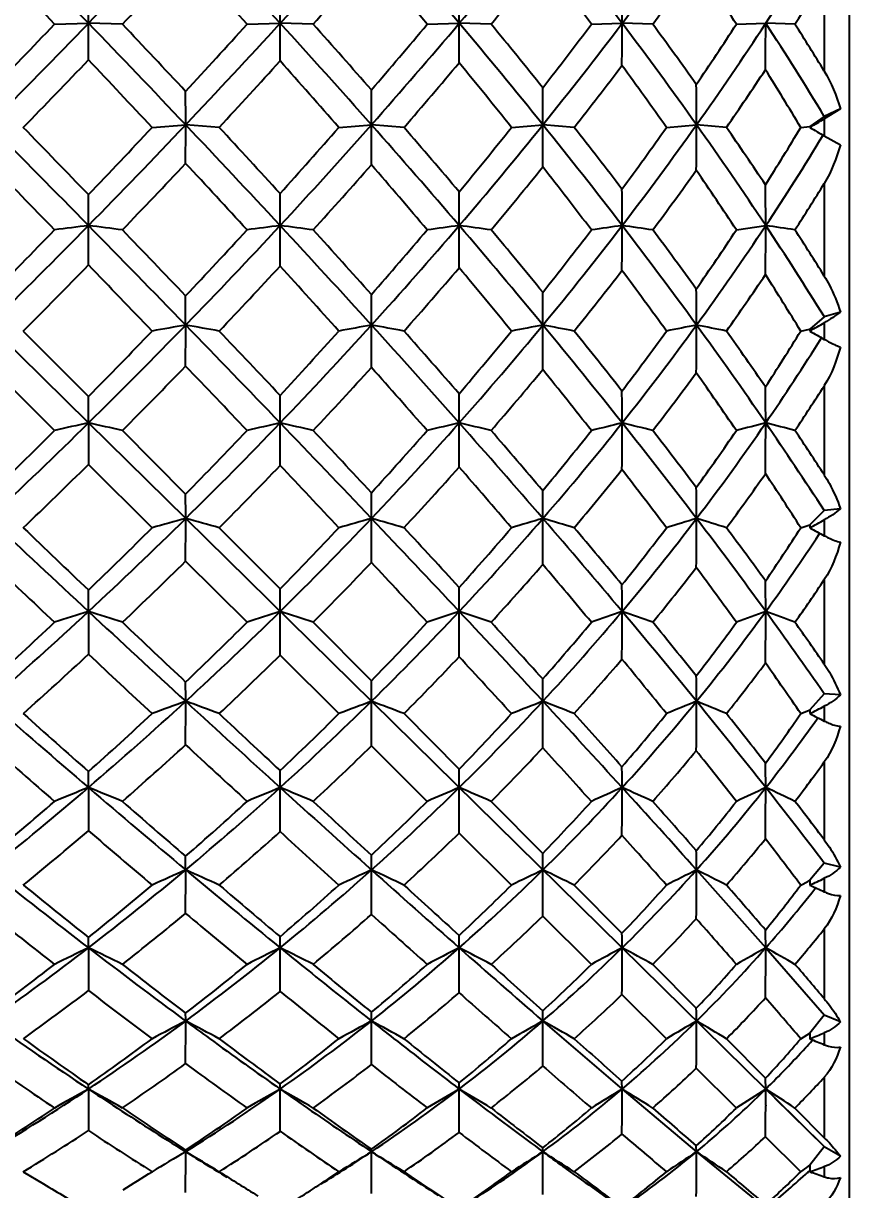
# Model space of a CAD drawing. Header units: millimetres. Extents: x 13495 to 14291, y -4366 to -3315.
# Drawn here: x 13906.016 to 13908.525, y -3998.911 to -3995.371 of the extents above; entities that cross this region are included whole.
import ezdxf

# ---------------------------------------------------------------- set-up
doc = ezdxf.new("R2010")
doc.units = ezdxf.units.MM
doc.header["$LTSCALE"] = 0.1
doc.layers.add('1', color=7, linetype='Continuous')
doc.layers.add('DIM', color=3, linetype='Continuous', lineweight=9)
doc.styles.get("Standard").update_dxf_attribs({"font": 'arial.ttf'})
doc.dimstyles.new('ISO-25', dxfattribs={"dimtxt": 4, "dimasz": 3.5, "dimexe": 0.5, "dimexo": 0.625, "dimtad": 1, "dimdec": 1, "dimlfac": 5, "dimdsep": 46, "dimtxsty": 'Standard', "dimcen": 2.5, "dimadec": 0, "dimazin": 0, "dimtfac": 1, "dimtdec": 1, "dimtmove": 0, "dimatfit": 3, "dimfxl": 1, "dimarcsym": 0})

# ---------------------------------------------------------------- blocks, each defined once
blk = doc.blocks.new('*D91')
at = {"layer": 'Defpoints', "color": 0, "transparency": 16777216}
for p in [(13901.6222, -3989.9741), (13901.6222, -4163.6001), (13943.4233, -4163.6001)]:
    blk.add_point(p, dxfattribs=at)
at = {"layer": 'DIM', "color": 0, "lineweight": -2, "transparency": 16777216}
for p, q in [((13902.2472, -3989.9741), (13943.9233, -3989.9741)), ((13943.4233, -3993.4741), (13943.4233, -4160.1001)), ((13902.2472, -4163.6001), (13943.9233, -4163.6001))]:
    blk.add_line(p, q, dxfattribs=at)
at = {"layer": 'DIM', "color": 0, "transparency": 16777216}
for points in [[(13942.8399, -3993.4741), (13944.0066, -3993.4741), (13943.4233, -3989.9741)], [(13942.8399, -4160.1001), (13944.0066, -4160.1001), (13943.4233, -4163.6001)]]:
    blk.add_solid(points, dxfattribs=at)
at = {"layer": 'DIM', "color": 0, "transparency": 16777216, "insert": (13939.6969, -4076.7871), "char_height": 4, "attachment_point": 5, "rotation": 90}
blk.add_mtext('{\\fGulim|b0|i0|c129|p50;선반까지 높이 1000 ~ 1050}', dxfattribs=at)

msp = doc.modelspace()

# ---------------------------------------------------------------- linework, layer by layer
at = {"layer": '1', "color": 7, "linetype": 'Continuous'}
for p, q in [((13908.523, -3990.7913), (13908.523, -3999.6413)), ((13904.273, -3994.6757), (13906.2134, -3996.5837)), ((13908.448, -3995.2304), (13908.448, -3995.5161)), ((13906.1103, -3995.3734), (13906.2134, -3995.3707)), ((13906.3165, -3995.3734), (13906.2134, -3995.3707)), ((13906.6949, -3995.3734), (13906.7955, -3995.3707)), ((13906.8959, -3995.3734), (13906.7955, -3995.3707)), ((13907.242, -3995.3734), (13907.3392, -3995.3707)), ((13907.4362, -3995.3734), (13907.3392, -3995.3707)), ((13907.7406, -3995.3734), (13907.834, -3995.3707)), ((13907.927, -3995.3734), (13907.834, -3995.3707)), ((13908.181, -3995.3734), (13908.2701, -3995.3707)), ((13908.3589, -3995.3734), (13908.2701, -3995.3707)), ((13908.448, -3995.6533), (13908.4043, -3995.6842)), ((13908.4969, -3995.6301), (13908.448, -3995.6533)), ((13908.4969, -3995.6301), (13908.448, -3995.6607)), ((13906.4066, -3995.6867), (13906.5086, -3995.6788)), ((13906.6104, -3995.6867), (13906.5086, -3995.6788)), ((13906.9739, -3995.6867), (13907.0729, -3995.6788)), ((13907.1716, -3995.6867), (13907.0729, -3995.6788)), ((13907.498, -3995.6867), (13907.5933, -3995.6788)), ((13907.6884, -3995.6867), (13907.5933, -3995.6788)), ((13907.9687, -3995.6867), (13908.0599, -3995.6788)), ((13908.1508, -3995.6867), (13908.0599, -3995.6788)), ((13908.3765, -3995.6867), (13908.4043, -3995.6842)), ((13908.448, -3995.6607), (13908.448, -3995.7126)), ((13908.448, -3995.7126), (13908.4969, -3995.7394)), ((13908.448, -3995.8566), (13908.448, -3996.1381)), ((13908.181, -3995.9977), (13908.2701, -3995.9847)), ((13908.4969, -3996.2472), (13908.448, -3996.2619)), ((13908.448, -3996.2619), (13908.4043, -3996.2991)), ((13908.448, -3996.2796), (13908.448, -3996.3302)), ((13906.0155, -3996.305), (13906.2133, -3996.5034)), ((13908.3765, -3996.3049), (13908.4029, -3996.2994)), ((13908.4029, -3996.2994), (13908.4043, -3996.2991)), ((13908.4043, -3996.2991), (13908.404, -3996.305)), ((13906.1103, -3996.6069), (13905.9114, -3996.4087)), ((13908.448, -3996.4702), (13908.448, -3996.7421)), ((13906.2134, -3996.5837), (13906.2133, -3996.7096)), ((13906.2134, -3996.5837), (13906.5086, -3996.8739)), ((13906.3165, -3996.6069), (13906.5084, -3996.7996)), ((13906.4066, -3996.902), (13906.2133, -3996.7096)), ((13908.448, -3996.8501), (13908.4043, -3996.893)), ((13908.4969, -3996.8442), (13908.448, -3996.8501)), ((13906.5086, -3996.8739), (13908.2701, -3998.606)), ((13908.4014, -3996.894), (13908.4043, -3996.893)), ((13908.4043, -3996.893), (13908.404, -3996.902)), ((13908.448, -3996.8778), (13908.448, -3996.9262)), ((13906.6104, -3996.902), (13906.7953, -3997.0879)), ((13908.3765, -3996.902), (13908.4014, -3996.894)), ((13908.4327, -3996.9211), (13908.4343, -3996.9187)), ((13906.6949, -3997.189), (13906.5084, -3997.0034)), ((13908.448, -3997.0595), (13908.448, -3997.3165)), ((13906.2134, -3997.1561), (13906.2133, -3997.2858)), ((13906.8959, -3997.189), (13907.0726, -3997.3667)), ((13906.9739, -3997.4663), (13906.7953, -3997.2888)), ((13908.448, -3997.4066), (13908.4043, -3997.4543)), ((13908.4969, -3997.4095), (13908.448, -3997.4066)), ((13908.3765, -3997.4663), (13908.3997, -3997.4563)), ((13908.3997, -3997.4563), (13908.4043, -3997.4543)), ((13908.4043, -3997.4543), (13908.404, -3997.4663)), ((13908.448, -3997.4437), (13908.448, -3997.4889)), ((13907.1716, -3997.4663), (13907.3389, -3997.6347)), ((13908.426, -3997.482), (13908.4283, -3997.4787)), ((13908.4261, -3997.4821), (13908.4284, -3997.4789)), ((13907.242, -3997.7327), (13907.0726, -3997.5644)), ((13908.448, -3997.6129), (13908.448, -3997.8499)), ((13906.2134, -3997.6907), (13906.2133, -3997.8218)), ((13907.4362, -3997.7327), (13907.593, -3997.8906)), ((13907.498, -3997.9868), (13907.3389, -3997.8289)), ((13908.0599, -3997.9406), (13908.2701, -3998.1772)), ((13908.448, -3997.9203), (13908.4043, -3997.972)), ((13908.4969, -3997.9321), (13908.448, -3997.9203)), ((13907.6884, -3997.9868), (13907.8335, -3998.1331)), ((13908.3765, -3997.9868), (13908.3979, -3997.9754)), ((13908.3979, -3997.9754), (13908.4043, -3997.972)), ((13908.4043, -3997.972), (13908.404, -3997.9868)), ((13908.448, -3997.9662), (13908.448, -3998.0073)), ((13908.4186, -3997.9982), (13908.4213, -3997.9948)), ((13908.4188, -3997.9985), (13908.4214, -3997.9951)), ((13907.7406, -3998.2274), (13907.593, -3998.081)), ((13908.448, -3998.1196), (13908.448, -3998.3321)), ((13906.2134, -3998.1772), (13906.2133, -3998.3071)), ((13908.2701, -3998.1772), (13908.4481, -3998.3815)), ((13907.927, -3998.2274), (13908.0593, -3998.3609)), ((13907.9687, -3998.4533), (13907.8335, -3998.3194)), ((13907.5933, -3998.3994), (13907.8339, -3998.606)), ((13908.448, -3998.3815), (13908.4043, -3998.4361)), ((13908.4969, -3998.4019), (13908.448, -3998.3815)), ((13908.3765, -3998.4533), (13908.3963, -3998.441)), ((13908.3963, -3998.441), (13908.4043, -3998.4361)), ((13908.4043, -3998.4361), (13908.404, -3998.4533)), ((13908.448, -3998.4352), (13908.448, -3998.4714)), ((13908.1508, -3998.4533), (13908.2692, -3998.5729)), ((13908.4105, -3998.4591), (13908.4125, -3998.4568)), ((13908.4106, -3998.4593), (13908.4127, -3998.4571)), ((13908.181, -3998.6635), (13908.0593, -3998.543)), ((13907.3392, -3998.606), (13907.3389, -3998.5871)), ((13907.8339, -3998.606), (13907.8335, -3998.5816)), ((13908.2701, -3998.606), (13908.2692, -3998.5729)), ((13908.448, -3998.5699), (13908.448, -3998.7536)), ((13906.2134, -3998.6061), (13906.2133, -3998.7322)), ((13907.834, -3998.606), (13908.0599, -3998.7962)), ((13908.2701, -3998.606), (13908.2973, -3998.6328)), ((13908.27, -3998.6546), (13908.27, -3998.6572)), ((13908.2972, -3998.6327), (13908.4481, -3998.7811)), ((13908.2973, -3998.6328), (13908.4481, -3998.7811)), ((13908.3589, -3998.6635), (13908.448, -3998.7536)), ((13908.3765, -3998.8569), (13908.2692, -3998.7508)), ((13906.5086, -3998.7962), (13906.5084, -3998.7912)), ((13907.0729, -3998.7962), (13907.0726, -3998.7886)), ((13907.5933, -3998.7962), (13907.593, -3998.7846)), ((13908.0599, -3998.7962), (13908.0593, -3998.7783)), ((13908.0599, -3998.7962), (13908.2701, -3998.9689)), ((13908.448, -3998.7811), (13908.4043, -3998.8374)), ((13908.4969, -3998.8097), (13908.448, -3998.7811)), ((13908.395, -3998.8439), (13908.4043, -3998.8374)), ((13908.4043, -3998.8374), (13908.404, -3998.8569)), ((13906.0155, -3998.8569), (13906.0771, -3998.894)), ((13908.3765, -3998.8569), (13908.395, -3998.8439)), ((13908.448, -3998.8415), (13908.448, -3998.8722))]:
    msp.add_line(p, q, dxfattribs=at)
for centre, radius, start, end in [((13875.195, -4025.3911), 43.1667, 44.06323, 44.63653), ((13881.9341, -3971.8736), 33.7876, 315.93802, 316.66248), ((13886.7158, -4013.7378), 27.213, 42.44937, 43.337), ((13890.1645, -3980.1587), 22.5388, 317.55149, 318.60672), ((13892.8816, -4007.57), 18.9168, 40.15763, 41.39298), ((13895.0751, -3985.0217), 16.0471, 319.84082, 321.26889), ((13896.8319, -4003.6935), 13.7954, 37.10641, 38.73254), ((13898.3941, -3988.228), 11.8377, 322.88684, 324.73914), ((13900.6609, -3990.3913), 9.0936, 326.79944, 328.90718), ((13873.288, -4026.7241), 45.3891, 43.68643, 44.0486), ((13882.5713, -3972.8584), 32.7224, 316.52341, 317.01422), ((13885.7424, -4014.3198), 28.2485, 42.12162, 42.68258), ((13890.2369, -3980.4709), 22.3518, 318.18549, 318.86957), ((13892.2594, -4007.8925), 19.5246, 39.88146, 40.65046), ((13894.8959, -3985.0444), 16.2465, 320.52303, 321.40079), ((13896.3784, -4003.8997), 14.2056, 36.88523, 37.86645), ((13898.0894, -3988.1233), 12.2205, 323.61066, 324.66937), ((13899.2365, -4001.1904), 10.6696, 33.03794, 34.21821), ((13877.0057, -3995.3668), 29.7898, 359.99239, 0.2023), ((13886.9435, -3995.367), 20.3958, 359.98959, 0.31118), ((13893.3229, -3995.3673), 14.5111, 359.98626, 0.47087), ((13900.4346, -3990.3304), 9.3928, 327.52773, 328.55542), ((13859.2957, -3995.3672), 46.9178, 359.99571, 0.12486), ((13881.309, -3971.2676), 34.6583, 315.2236, 315.93675), ((13854.688, -3995.3718), 51.5254, 359.87786, 0.00119), ((13876.2006, -4024.4169), 41.7666, 43.47699, 44.0623), ((13889.4672, -3979.5204), 23.4841, 316.52348, 317.55071), ((13874.173, -3995.3736), 32.6225, 359.80438, 0.00509), ((13887.6768, -4012.8584), 25.9103, 41.53209, 42.44877), ((13894.3593, -3984.4184), 16.9832, 318.46855, 319.84263), ((13885.1009, -3995.3749), 22.2384, 359.70271, 0.01086), ((13893.7953, -4006.7998), 17.7218, 38.8681, 40.15934), ((13897.6994, -3987.7044), 12.7075, 321.13147, 322.89415), ((13892.1079, -3995.3759), 15.726, 359.55295, 0.01872), ((13897.6811, -4003.053), 12.7318, 35.39382, 37.11331), ((13900.1317, -3990.0451), 9.726, 324.60259, 326.79985), ((13896.2933, -3995.3709), 11.9767, 359.32696, 0.00071), ((13900.241, -4000.6252), 9.5956, 31.20799, 33.20226), ((13879.9586, -3970.3943), 36.1644, 315.85956, 316.31373), ((13877.2157, -4022.9668), 40.103, 43.07683, 43.47697), ((13888.6721, -3979.0761), 24.2986, 317.22677, 317.87836), ((13887.7886, -4012.4661), 25.6369, 41.21882, 41.81472), ((13893.8105, -3984.1502), 17.5033, 319.26127, 320.1183), ((13893.5831, -4006.7837), 17.9473, 38.68346, 39.47732), ((13897.2794, -3987.5229), 13.0792, 322.04963, 323.11433), ((13897.3293, -4003.1837), 13.1648, 35.40782, 36.38966), ((13899.7849, -3989.9129), 10.0156, 325.70548, 326.96158), ((13899.9792, -4000.7061), 9.9326, 31.50139, 32.47245), ((13881.7012, -3972.0341), 33.921, 315.79041, 316.27163), ((13873.7555, -4026.2681), 44.7361, 43.1253, 43.48619), ((13889.5477, -3979.8518), 23.2782, 317.13744, 317.81099), ((13886.6629, -4013.4858), 27.0063, 41.22905, 41.80046), ((13894.304, -3984.5514), 17.0168, 319.12798, 319.99658), ((13893.2952, -4007.0312), 18.1774, 38.61634, 39.41287), ((13897.5703, -3987.7333), 12.8698, 321.83047, 322.88803), ((13897.4036, -4003.1387), 12.9287, 35.19693, 36.22359), ((13899.9573, -3990.0191), 9.9627, 325.3276, 326.54336), ((13900.1076, -4000.6313), 9.6345, 30.87858, 32.09987), ((13873.6997, -3995.6749), 32.8089, 359.99315, 0.17057), ((13884.9878, -3995.6759), 22.0851, 359.99233, 0.26693), ((13891.9264, -3995.6767), 15.6669, 359.99228, 0.40357), ((13896.589, -3995.6773), 11.4709, 359.99234, 0.60546), ((13846.1182, -4055.0066), 84.232, 44.483748, 44.776089), ((13849.3336, -4050.826), 79.077, 44.003702, 44.209614), ((13887.9313, -3978.3822), 25.3137, 316.23815, 316.87431), ((13888.9174, -3978.9986), 24.2421, 315.51809, 316.52269), ((13863.1298, -3995.6827), 43.3788, 359.85058, 0.0051), ((13877.822, -4022.8791), 39.5319, 42.86871, 43.47655), ((13878.2183, -4022.0359), 38.7349, 42.45906, 42.8628), ((13893.209, -3983.6243), 18.3022, 317.93033, 318.77126), ((13893.8128, -3983.9342), 17.7135, 317.13272, 318.4682), ((13878.197, -3995.6823), 28.8758, 359.76638, 0.00691), ((13888.9301, -4011.7483), 24.236, 40.57318, 41.53203), ((13888.8551, -4011.5376), 24.2229, 40.26399, 40.87256), ((13896.8112, -3987.1507), 13.6774, 320.32852, 321.38418), ((13897.2035, -3987.3053), 13.3441, 319.42597, 321.1334), ((13887.431, -3995.6819), 20.1624, 359.6454, 0.00858), ((13894.8003, -4005.9905), 16.4314, 37.51297, 38.86997), ((13894.5801, -4005.991), 16.6735, 37.35641, 38.17046), ((13899.4394, -3989.6708), 10.4374, 323.53589, 324.80391), ((13899.7129, -3989.7491), 10.2388, 322.48153, 324.60956), ((13893.6113, -3995.6816), 14.4486, 359.46353, 0.01088), ((13898.4865, -4002.4825), 11.7447, 33.59018, 35.40064), ((13898.2072, -4002.5651), 12.0908, 33.67456, 34.67349), ((13901.353, -3991.4869), 8.1834, 327.68898, 329.12256), ((13901.5197, -3991.5024), 8.103, 326.41526, 328.7137), ((13839.7878, -4060.2845), 92.3659, 44.107064, 44.283986), ((13889.2501, -3979.5761), 23.684, 316.10296, 316.77696), ((13876.0776, -4024.0935), 41.5547, 42.5408, 42.91977), ((13893.8645, -3984.1678), 17.6001, 317.76693, 318.63011), ((13888.0674, -4012.2569), 25.1401, 40.29642, 40.88966), ((13897.0865, -3987.347), 13.4889, 320.10956, 321.15939), ((13894.2571, -4006.2659), 16.9482, 37.29061, 38.10703), ((13899.4928, -3989.69), 10.532, 323.20815, 324.42713), ((13898.0949, -4002.6544), 12.0847, 33.42453, 34.45811), ((13899.0013, -3995.9853), 9.2688, 0.004, 0.76814), ((13901.3649, -3991.481), 8.3256, 327.14563, 328.29474), ((13869.1, -3995.9817), 37.1134, 359.99534, 0.14039), ((13883.0647, -3995.9813), 23.7308, 359.99174, 0.22665), ((13890.9242, -3995.9815), 16.415, 359.98882, 0.34685), ((13895.9893, -3995.9817), 11.8447, 359.98547, 0.52116), ((13887.8985, -3978.3451), 25.3631, 315.25158, 315.89322), ((13888.7282, -3978.8118), 24.508, 314.51776, 315.51631), ((13910.8823, -4033.3863), 37.6919, 97.11538, 97.27348), ((13846.4465, -3995.9859), 59.7669, 359.886593, 0.0012), ((13848.9613, -4052.2134), 80.2463, 44.181725, 44.483285), ((13902.1455, -4028.5808), 32.8489, 82.70533, 82.88643), ((13853.2323, -4047.0771), 73.6683, 43.681614, 43.897396), ((13892.8906, -3983.3304), 18.7355, 316.62248, 317.4594), ((13893.4715, -3983.617), 18.1794, 315.8184, 317.13161), ((13911.7977, -4035.0095), 39.3441, 97.30431, 97.45203), ((13869.1551, -3995.9879), 37.6404, 359.81788, 0.0049), ((13879.6634, -4021.1695), 37.0192, 42.23365, 42.86838), ((13902.6947, -4027.979), 32.256, 82.51616, 82.69591), ((13880.0438, -4020.3742), 36.2663, 41.81633, 42.23341), ((13896.337, -3986.7509), 14.2976, 318.66535, 319.70377), ((13896.7826, -3986.9455), 13.8978, 317.76736, 319.42789), ((13912.8356, -4037.3848), 41.7633, 97.56246, 97.69706), ((13881.8803, -3995.9893), 25.459, 359.72214, 0.01041), ((13890.4023, -4010.4884), 22.2984, 39.56034, 40.57471), ((13903.1034, -4027.8809), 32.1762, 82.26115, 82.43535), ((13890.1254, -4010.4673), 22.5618, 39.26639, 39.89122), ((13898.8983, -3989.2641), 11.1143, 321.47068, 322.70975), ((13899.2649, -3989.4069), 10.8026, 320.44097, 322.48954), ((13914.1054, -4041.2559), 45.7035, 97.88699, 98.00512), ((13890.0261, -3995.9903), 17.8078, 359.57987, 0.01802), ((13896.0432, -4005.0383), 14.8658, 36.0651, 37.51917), ((13903.2964, -4028.7215), 33.0497, 81.9459, 82.10874), ((13895.5835, -4005.2295), 15.4139, 35.964, 36.79302), ((13900.8664, -3991.1703), 8.7639, 325.15808, 326.57631), ((13901.1862, -3991.2809), 8.5033, 323.93519, 326.41514), ((13894.9111, -3995.985), 13.359, 359.36273, 0.00148), ((13903.1328, -4031.3175), 35.7044, 81.58326, 81.7273), ((13899.4011, -4001.8752), 10.6469, 31.81778, 33.59065), ((13899.0651, -4001.9999), 11.0634, 31.99422, 32.85551), ((13888.9245, -3979.2641), 24.1349, 315.08434, 315.75331), ((13840.1677, -4059.8934), 91.8209, 43.83048, 44.004346), ((13893.532, -3983.8648), 18.05, 316.43269, 317.29139), ((13877.8282, -4022.4837), 39.1765, 41.93028, 42.31952), ((13896.7622, -3987.0722), 13.914, 318.42808, 319.47735), ((13889.7587, -4010.8281), 22.926, 39.30714, 39.9306), ((13899.1902, -3989.4582), 10.9132, 321.1426, 322.3731), ((13895.769, -4005.1248), 15.0539, 35.86541, 36.73472), ((13901.0729, -3991.2869), 8.6762, 324.66445, 326.03983), ((13899.3092, -4001.8625), 10.635, 31.50516, 32.59422), ((13898.8971, -3996.2856), 9.1628, 359.99251, 0.67743), ((13881.3748, -3996.2835), 25.1337, 359.99242, 0.19487), ((13889.9868, -3996.2843), 17.0861, 359.99169, 0.30347), ((13895.3053, -3996.2851), 12.2881, 359.99195, 0.45567), ((13893.2411, -3983.3925), 18.5011, 314.52075, 315.81727), ((13911.3944, -4024.0414), 28.1814, 99.98387, 100.19451), ((13857.4972, -3996.291), 49.0114, 359.85942, 0.0049), ((13852.9224, -4048.3634), 74.7225, 43.86489, 44.181492), ((13902.3679, -4019.8056), 23.8805, 79.76682, 80.01489), ((13896.4983, -3986.6871), 14.282, 316.13683, 317.76675), ((13912.3755, -4025.4965), 29.6871, 100.28933, 100.48358), ((13874.649, -3996.2906), 32.4239, 359.77952, 0.00671), ((13881.8866, -4019.1513), 34.0167, 41.56186, 42.23371), ((13902.8529, -4019.5246), 23.6179, 79.46379, 79.70735), ((13898.9843, -3989.1757), 11.1662, 318.4376, 320.44293), ((13913.5371, -4027.7769), 32.0462, 100.68873, 100.86224), ((13885.1524, -3996.2901), 22.4409, 359.66388, 0.00845), ((13891.9648, -4009.1984), 20.2721, 38.48197, 39.56207), ((13903.162, -4019.7542), 23.8821, 79.07456, 79.30671), ((13900.9458, -3991.1072), 8.7999, 321.5133, 323.94266), ((13915.051, -4031.6818), 36.0788, 101.17309, 101.32078), ((13892.1724, -3996.2898), 15.8875, 359.48839, 0.01093), ((13897.2163, -4004.1858), 13.4156, 34.51783, 36.07141), ((13903.1857, -4020.9469), 25.1372, 78.6079, 78.81925), ((13892.5688, -3983.0207), 19.1822, 315.34187, 316.16924), ((13855.2478, -4045.1614), 70.8877, 43.35018, 43.567531), ((13896.0269, -3986.4725), 14.7144, 317.04028, 318.07029), ((13881.9286, -4018.6953), 33.7422, 41.14266, 41.57266), ((13898.6416, -3989.0545), 11.4457, 319.45313, 320.69392), ((13891.683, -4009.2007), 20.5542, 38.20975, 38.85889), ((13900.683, -3991.0381), 8.9901, 322.69058, 324.13644), ((13896.8563, -4004.3131), 13.8455, 34.48147, 35.33769), ((13902.2391, -3992.5436), 7.1983, 326.89974, 328.49756), ((13902.4158, -3992.5589), 7.1043, 325.49139, 327.98664), ((13893.4675, -3983.8048), 18.138, 315.10465, 315.97051), ((13847.2223, -4053.1173), 82.0392, 43.536998, 43.725762), ((13896.5579, -3986.8892), 14.1883, 316.77158, 317.82396), ((13880.3956, -4020.179), 35.7263, 41.28432, 41.69434), ((13898.9225, -3989.2383), 11.2596, 319.1241, 320.3585), ((13891.2498, -4009.6109), 21.0012, 38.2579, 38.90397), ((13900.799, -3991.087), 9.0154, 322.24601, 323.64114), ((13896.7779, -4004.4), 13.8116, 34.34954, 35.23447), ((13879.0077, -3996.5812), 27.2057, 359.9948, 0.16396), ((13889.2392, -3996.5809), 17.5563, 359.9908, 0.2635), ((13895.0329, -3996.5811), 12.3064, 359.98771, 0.40057), ((13898.7926, -3996.5812), 9.0413, 359.98435, 0.59649), ((13901.0243, -3996.5845), 7.2457, 0.00622, 0.8688), ((13902.323, -3992.5707), 7.2611, 326.22927, 327.51687), ((13892.6913, -3983.1386), 19.0122, 314.05513, 314.89486), ((13893.2749, -3983.4259), 18.4536, 313.21807, 314.51842), ((13911.0421, -4018.3225), 22.2687, 102.52326, 102.79538), ((13902.0044, -4015.5336), 19.4117, 77.1655, 77.47715), ((13895.921, -3986.3697), 14.862, 315.42926, 316.4633), ((13896.3722, -3986.5655), 14.4572, 314.51782, 316.13534), ((13911.9775, -4019.3038), 23.3035, 102.84809, 103.1019), ((13865.3307, -3996.5872), 41.4648, 359.82648, 0.00481), ((13857.2123, -4044.24), 68.7723, 43.530309, 43.864749), ((13902.5454, -4015.2155), 19.1104, 76.8412, 77.14999), ((13859.4264, -4041.2285), 65.1494, 43.001333, 43.228749), ((13898.3914, -3988.8358), 11.7781, 317.48241, 318.71615), ((13898.7616, -3988.9788), 11.4634, 316.47056, 318.43961), ((13913.0464, -4020.7433), 24.8246, 103.29117, 103.5219), ((13879.4883, -3996.5887), 27.851, 359.73433, 0.01018), ((13884.3682, -4016.9519), 30.7007, 40.84318, 41.5631), ((13902.9392, -4015.203), 19.1321, 76.40536, 76.7039), ((13884.0636, -4016.8364), 30.9113, 40.43092, 40.87693), ((13900.3566, -3990.7843), 9.4035, 320.3124, 321.7431), ((13900.6766, -3990.895), 9.1427, 319.15928, 321.52204), ((13914.3658, -4023.0833), 27.2927, 103.84684, 104.0487), ((13888.5433, -3996.5897), 19.2907, 359.59633, 0.01769), ((13893.7848, -4007.7539), 17.9486, 37.31316, 38.48733), ((13903.1061, -4015.7535), 19.7442, 75.8675, 76.14571), ((13893.1856, -4008.0233), 18.6451, 37.08692, 37.75585), ((13901.9378, -3992.3405), 7.5617, 324.0504, 325.65247), ((13902.2281, -3992.4298), 7.3322, 322.69043, 325.49088), ((13916.195, -4027.2305), 31.6549, 104.49856, 104.66517), ((13893.996, -3996.5842), 14.274, 359.38349, 0.00215), ((13902.8969, -4017.3517), 21.4518, 75.24912, 75.49428), ((13898.4807, -4003.3164), 11.8811, 32.97318, 34.51839), ((13898.0606, -4003.4939), 12.389, 33.02354, 33.77275), ((13893.4173, -3983.7571), 18.2073, 313.78326, 314.65175), ((13896.4407, -3986.779), 14.3492, 315.13185, 316.18859), ((13851.0777, -4049.4415), 76.7123, 43.226933, 43.421261), ((13898.776, -3989.1094), 11.4547, 317.13292, 318.37786), ((13883.3427, -4017.5972), 31.8083, 40.58843, 41.02689), ((13900.6493, -3990.9673), 9.2071, 319.86537, 321.287), ((13893.5086, -4007.8422), 18.1323, 37.11015, 37.81263), ((13902.1685, -3992.4637), 7.449, 323.42777, 324.98502), ((13898.4409, -4003.275), 11.8039, 32.67744, 33.62953), ((13901.2571, -3996.8731), 6.8028, 359.99295, 0.78618), ((13888.8585, -3996.8713), 17.6501, 359.99134, 0.23252), ((13894.9129, -3996.872), 12.16, 359.99079, 0.35971), ((13898.6862, -3996.8726), 8.9071, 359.99158, 0.5352), ((13957.1718, -3942.3248), 74.8547, 226.780332, 227.096646), ((13896.3245, -3986.5164), 14.5257, 312.90563, 314.5163), ((13911.6052, -4015.5735), 19.3817, 105.24581, 105.55858), ((13853.5234, -3996.8784), 52.9852, 359.86479, 0.00481), ((13902.1876, -4012.7243), 16.4288, 74.38271, 74.75098), ((13898.6433, -3988.8661), 11.6268, 314.51989, 316.46962), ((13912.618, -4016.6017), 20.4923, 105.69986, 105.9876), ((13872.2164, -3996.878), 34.8564, 359.78735, 0.00664), ((13862.1012, -4039.5958), 62.0291, 43.17195, 43.53037), ((13902.6581, -4012.5741), 16.309, 73.93388, 74.29454), ((13900.5414, -3990.7786), 9.3211, 316.827, 319.16124), ((13913.8295, -4018.2115), 22.2302, 106.29166, 106.54782), ((13883.6626, -3996.8775), 23.9307, 359.6745, 0.00847), ((13886.9189, -4014.7478), 27.3296, 40.06722, 40.84463), ((13902.942, -4012.7819), 16.574, 73.3589, 73.70154), ((13902.1133, -3992.3436), 7.4757, 319.92776, 322.69846), ((13915.4261, -4020.9567), 25.1841, 107.00727, 107.22441), ((13891.3063, -3996.8772), 16.7536, 359.50178, 0.01115), ((13895.4838, -4006.4609), 15.8136, 36.04407, 37.31884), ((13902.923, -4013.6588), 17.5533, 72.67285, 72.98351), ((13963.0225, -3937.4216), 82.3876, 226.216405, 226.406634), ((13895.8327, -3986.2794), 14.9883, 313.83498, 314.86819), ((13898.2651, -3988.7165), 11.9518, 315.53821, 316.77367), ((13863.27, -4037.6519), 59.8991, 42.631987, 42.867777), ((13900.2432, -3990.6868), 9.5531, 317.96758, 319.41293), ((13886.6062, -4014.6778), 27.5761, 39.66653, 40.13643), ((13901.8681, -3992.2869), 7.6496, 321.24486, 322.89247), ((13895.0273, -4006.6396), 16.3416, 35.87268, 36.5752), ((13903.1533, -3993.5523), 6.205, 325.53535, 327.32673), ((13903.3315, -3993.5638), 6.1069, 323.96793, 326.64923), ((13953.4739, -3946.888), 69.0906, 226.495778, 226.722676), ((13896.5078, -3986.8481), 14.2528, 313.48686, 314.56023), ((13898.7184, -3989.0554), 11.5337, 315.15421, 316.4132), ((13857.3305, -4043.5601), 68.1281, 42.894143, 43.103008), ((13900.5264, -3990.8611), 9.3695, 317.51673, 318.95602), ((13885.7376, -4015.5482), 28.6565, 39.84151, 40.30019), ((13902.0293, -3992.3564), 7.6247, 320.66884, 322.26449), ((13894.9456, -4006.7602), 16.3335, 35.87285, 36.5952), ((13903.041, -3997.157), 5.2291, 0.01, 1.0227), ((13903.2909, -3993.603), 6.2083, 324.71802, 326.16895), ((13888.2512, -3997.1542), 17.9623, 359.99404, 0.20177), ((13895.0509, -3997.1539), 11.7446, 359.98944, 0.32214), ((13898.951, -3997.1541), 8.3882, 359.98618, 0.48515), ((13901.5157, -3997.1542), 6.3182, 359.98288, 0.7135), ((13896.4678, -3986.6695), 14.3159, 311.27431, 312.90268), ((13911.2791, -4013.233), 16.8561, 107.48911, 107.85725), ((13901.7963, -4011.174), 14.6974, 72.08843, 72.50997), ((13953.2374, -3946.5576), 69.0758, 227.097002, 227.430319), ((13898.6417, -3988.8639), 11.6295, 312.56756, 314.51795), ((13912.2442, -4013.9969), 17.7003, 107.9283, 108.27089), ((13862.996, -3997.1598), 43.7996, 359.83116, 0.0048), ((13902.3248, -4010.9712), 14.5205, 71.65115, 72.06784), ((13900.4454, -3990.6889), 9.4525, 314.51819, 316.82904), ((13913.3592, -4015.121), 18.9467, 108.5258, 108.83622), ((13878.1101, -3997.1613), 29.2291, 359.74066, 0.01014), ((13867.3287, -4034.6926), 54.862, 42.7834, 43.17269), ((13902.6958, -4011.0072), 14.6087, 71.06538, 71.46692), ((13901.9664, -3992.2217), 7.6665, 317.21906, 319.93726), ((13914.7522, -4016.9422), 20.9608, 109.27239, 109.54285), ((13887.7742, -3997.1623), 20.0597, 359.60412, 0.0177), ((13889.7437, -4012.3741), 23.6399, 39.2131, 40.07145), ((13902.8239, -4011.4767), 15.1717, 70.34489, 70.71751), ((13903.244, -3993.5), 6.2151, 320.79266, 323.96707), ((13916.7062, -4020.1538), 24.4962, 110.14434, 110.36644), ((13893.619, -3997.1568), 14.6511, 359.39147, 0.0028), ((13897.2343, -4005.1872), 13.6487, 34.75487, 36.04476), ((13902.5474, -4012.7486), 16.6094, 69.51937, 69.84606), ((13896.0318, -3986.4855), 14.7017, 312.22226, 313.27749), ((13959.7002, -3940.9087), 77.5712, 226.512972, 226.708114), ((13898.2825, -3988.731), 11.9292, 313.59556, 314.84548), ((13900.1367, -3990.5878), 9.6985, 315.6558, 317.10627), ((13867.4835, -4033.7786), 54.1758, 42.23814, 42.48419), ((13901.6902, -3992.1407), 7.8799, 318.51185, 320.15976), ((13888.9314, -4012.7552), 24.5589, 38.84392, 39.33336), ((13902.9863, -3993.4328), 6.4105, 322.31292, 324.13004), ((13896.7107, -4005.4317), 14.2696, 34.66003, 35.28471), ((13896.5966, -3986.9448), 14.1216, 311.83528, 312.92169), ((13948.1035, -3952.6212), 61.2349, 226.83594, 227.083361), ((13898.7247, -3989.0627), 11.5241, 313.17895, 314.45345), ((13900.49, -3990.8267), 9.4196, 315.18076, 316.64363), ((13864.2853, -4037.1021), 58.6373, 42.527848, 42.757307), ((13901.9786, -3992.3125), 7.6918, 317.92973, 319.56872), ((13889.4219, -4012.4889), 23.8676, 39.0069, 39.51978), ((13903.2298, -3993.5576), 6.2845, 321.54051, 323.31089), ((13897.2585, -4005.1014), 13.4872, 34.4785, 35.27542), ((13903.486, -3997.4283), 4.5739, 359.9942, 0.9588), ((13895.5707, -3997.4268), 10.9379, 359.98975, 0.29535), ((13899.3845, -3997.4274), 7.6884, 359.98963, 0.45235), ((13901.8073, -3997.4279), 5.786, 359.99142, 0.66401), ((13928.4753, -3971.7244), 34.2029, 228.72272, 229.39231), ((13898.69, -3988.9159), 11.5585, 310.60933, 312.56555), ((13911.8884, -4012.2181), 15.7374, 109.98962, 110.38529), ((13851.5163, -3997.4334), 54.9923, 359.86728, 0.00481), ((13901.9457, -4009.9689), 13.3445, 69.53968, 70.00545), ((13948.598, -3951.6085), 62.2175, 227.430202, 227.787984), ((13900.4235, -3990.6664), 9.4839, 312.21206, 314.51682), ((13912.9436, -4013.0773), 16.7135, 110.56414, 110.92706), ((13871.0879, -3997.433), 35.985, 359.79071, 0.00669), ((13902.3969, -4009.8878), 13.3076, 68.97359, 69.42836), ((13901.9203, -3992.1794), 7.7292, 314.51542, 317.22092), ((13914.2218, -4014.4209), 18.2392, 111.31021, 111.63202), ((13883.0769, -3997.4325), 24.5164, 359.67841, 0.00864), ((13872.5397, -4029.871), 47.7625, 42.35765, 42.78431), ((13902.6469, -4010.1033), 13.6055, 68.25086, 68.68117), ((13903.2081, -3993.4719), 6.2608, 317.63515, 320.80119), ((13915.9283, -4016.7015), 20.817, 112.20866, 112.4801), ((13891.0802, -3997.4322), 16.9797, 359.50509, 0.01156), ((13892.3401, -4010.2577), 20.2902, 38.2695, 39.21781), ((13902.5703, -4010.8679), 14.517, 67.3928, 67.78102), ((13930.0987, -3970.5648), 36.1066, 228.16389, 228.58379), ((13898.3183, -3988.7671), 11.8785, 311.65584, 312.91597), ((13953.2705, -3947.7427), 68.188, 226.82048, 227.033244), ((13900.1179, -3990.5673), 9.7263, 313.35656, 314.8207), ((13901.6642, -3992.1156), 7.9161, 315.79639, 317.4733), ((13872.605, -4029.1353), 47.2628, 41.80873, 42.07187), ((13902.9862, -3993.431), 6.4116, 319.11392, 320.99598), ((13891.7555, -4010.4904), 20.9389, 37.93894, 38.46285), ((13904.0656, -3994.5064), 5.2293, 323.502, 325.5267), ((13904.2385, -3994.5117), 5.1342, 321.743, 324.6504), ((13927.5605, -3973.0366), 32.711, 228.56052, 229.02343), ((13898.8535, -3989.203), 11.3336, 311.18391, 312.48663), ((13945.2223, -3955.7396), 56.9892, 227.20957, 227.46455), ((13900.5136, -3990.8507), 9.3859, 312.8426, 314.33212), ((13901.9432, -3992.2791), 7.7405, 315.20631, 316.87806), ((13868.8569, -4032.9056), 52.4316, 42.13144, 42.37145), ((13903.176, -3993.5123), 6.3547, 318.38471, 320.21371), ((13891.5042, -4010.807), 21.1908, 38.09589, 38.62617), ((13902.3751, -3997.6894), 4.9642, 359.9842, 0.6306), ((13903.9476, -3997.6895), 3.8863, 359.9813, 0.9097), ((13904.895, -3997.6917), 3.3751, 0.0173, 1.2731), ((13904.2385, -3994.572), 5.193, 322.5088, 324.1564), ((13896.1142, -3997.6895), 10.0993, 359.99301, 0.26906), ((13900.0495, -3997.6893), 6.746, 359.98755, 0.42501), ((13898.8714, -3989.1263), 11.2807, 308.61497, 310.60564), ((13911.5748, -4011.0297), 14.3761, 111.89656, 112.3405), ((13901.537, -4009.3245), 12.5385, 67.59309, 68.10134), ((13926.4468, -3974.09), 31.0867, 229.39299, 230.10574), ((13900.4822, -3990.7304), 9.397, 309.88945, 312.20952), ((13912.5768, -4011.6991), 15.1544, 112.42595, 112.83802), ((13862.3319, -3997.6945), 44.4637, 359.83242, 0.00488), ((13902.0499, -4009.1867), 12.437, 67.06746, 67.56853), ((13943.9247, -3956.7604), 55.2618, 227.78782, 228.17485), ((13901.8952, -3992.1542), 7.7648, 311.82214, 314.51736), ((13913.7494, -4012.6872), 16.309, 113.14396, 113.51601), ((13877.8527, -3997.696), 29.4865, 359.74179, 0.0103), ((13902.3924, -4009.2587), 12.5813, 66.36574, 66.84683), ((13903.1356, -3993.4073), 6.3579, 314.5189, 317.64536), ((13915.2342, -4014.2828), 18.1676, 114.03748, 114.36015), ((13887.7786, -3997.697), 20.0553, 359.60407, 0.01804), ((13877.7818, -4025.0918), 40.6688, 41.88339, 42.35801), ((13902.4718, -4009.7063), 13.1578, 65.50599, 65.95035), ((13904.2086, -3994.488), 5.1723, 318.1245, 321.742), ((13917.3436, -4017.0818), 21.4089, 115.0759, 115.33941), ((13893.8092, -3997.6916), 14.4608, 359.38748, 0.00349), ((13894.9051, -4008.2345), 17.0233, 37.29241, 38.27026), ((13902.1115, -4010.8453), 14.5249, 64.52519, 64.91263), ((13898.5371, -3989.0134), 11.549, 309.68232, 310.97625), ((13928.0853, -3972.853), 33.0588, 228.81515, 229.25581), ((13900.1944, -3990.6473), 9.6156, 311.04441, 312.53491), ((13948.2125, -3953.1826), 60.76, 227.156523, 227.383407), ((13901.6396, -3992.09), 7.9515, 313.09935, 314.79449), ((13902.9011, -3993.3552), 6.5256, 315.97093, 317.86941), ((13876.8139, -4025.3728), 41.6173, 41.34221, 41.61716), ((13903.9856, -3994.4439), 5.3308, 319.834, 321.9072), ((13894.2298, -4008.5721), 17.808, 37.02038, 37.4943), ((13898.9981, -3989.3722), 11.111, 309.16611, 310.49432), ((13925.1787, -3975.7999), 29.0628, 229.26478, 229.76574), ((13900.5784, -3990.9225), 9.2892, 310.49283, 312.01034), ((13940.3415, -3961.0875), 49.7489, 227.59949, 227.87729), ((13901.9634, -3992.2991), 7.7121, 312.48032, 314.18949), ((13903.1786, -3993.5133), 6.3522, 315.23115, 317.12096), ((13877.317, -4025.2707), 41.0358, 41.6732, 41.95637), ((13904.2306, -3994.5648), 5.2037, 318.8825, 320.9064), ((13895.0048, -4008.0784), 16.7524, 37.04167, 37.64647), ((13905.4113, -3997.9405), 2.6486, 359.9983, 1.2599), ((13900.9916, -3997.9394), 5.5169, 359.9874, 0.4158), ((13903.0551, -3997.9398), 4.0178, 359.9886, 0.6257), ((13904.4267, -3997.9402), 3.1666, 359.9926, 0.8975), ((13918.6982, -3981.9346), 20.4864, 231.37983, 232.45267), ((13900.5672, -3990.8314), 9.265, 307.54729, 309.88677), ((13912.2219, -4010.6964), 13.9768, 114.12753, 114.58652), ((13851.6312, -3997.9453), 54.8774, 359.86714, 0.0049), ((13901.6611, -4008.7602), 11.8558, 65.32594, 65.86612), ((13924.1839, -3976.7971), 27.5584, 230.10546, 230.87869), ((13901.9176, -3992.1788), 7.7314, 309.11832, 311.82012), ((13913.3267, -4011.479), 14.913, 114.79394, 115.21364), ((13871.3507, -3997.9449), 35.7222, 359.78993, 0.00687), ((13902.0894, -4008.7243), 11.8795, 64.67129, 65.19705), ((13939.0795, -3962.1754), 47.9956, 228.17431, 228.59962), ((13903.133, -3993.4049), 6.3614, 311.39283, 314.52042), ((13914.6833, -4012.7015), 16.3753, 115.65608, 116.0267), ((13883.4407, -3997.9444), 24.1526, 359.67599, 0.00898), ((13902.2998, -4008.9565), 12.2218, 63.83851, 64.3339), ((13904.2112, -3994.4914), 5.1682, 314.5058, 318.1333), ((13916.5191, -4014.7674), 18.8334, 116.68969, 117.00071), ((13891.5116, -3997.9441), 16.5483, 359.49867, 0.01221), ((13902.1553, -4009.6803), 13.1409, 62.85462, 63.29929), ((13919.4772, -3981.4622), 21.3137, 230.83219, 231.51471), ((13900.2822, -3990.7479), 9.4821, 308.71977, 310.23275), ((13925.4831, -3975.8854), 29.0628, 229.50544, 229.98325), ((13901.6713, -3992.1229), 7.9058, 310.4007, 312.12185), ((13942.4203, -3959.4945), 52.1932, 227.51858, 227.76715), ((13902.9168, -3993.3691), 6.5046, 312.83101, 314.77258), ((13904.0165, -3994.4691), 5.2909, 316.1717, 318.329), ((13882.2973, -4020.5564), 34.319, 40.81884, 41.12034), ((13904.9402, -3995.3939), 4.3048, 320.6545, 322.9638), ((13905.1004, -3995.3891), 4.2214, 318.6641, 321.8202), ((13918.2631, -3982.6196), 19.7812, 231.36083, 232.09439), ((13900.7191, -3991.0908), 9.0698, 308.10761, 309.66582), ((13923.3283, -3978.004), 26.185, 230.03302, 230.56343), ((13902.0188, -3992.3608), 7.6291, 309.73779, 311.4863), ((13936.2178, -3965.6728), 43.5821, 228.03002, 228.32881), ((13903.1844, -3993.5184), 6.3445, 312.07868, 314.01596), ((13904.22, -3994.5539), 5.2188, 315.2599, 317.3625), ((13880.5025, -4022.4335), 36.77, 41.17115, 41.45844), ((13906.4427, -3998.1783), 1.8274, 0.0347, 1.7303), ((13905.1313, -3995.4655), 4.248, 319.4455, 321.332), ((13901.9876, -3998.1766), 4.2258, 359.9922, 0.4159), ((13903.8478, -3998.1765), 2.9478, 359.9856, 0.6428), ((13905.0398, -3998.1765), 2.2994, 359.9828, 0.9264), ((13905.8998, -3998.1766), 1.9341, 359.9814, 1.2894), ((13900.7397, -3991.0547), 8.9829, 305.15143, 307.54261), ((13911.906, -4010.0135), 13.134, 115.68492, 116.18549), ((13901.2466, -4008.5031), 11.4584, 63.73897, 64.31195), ((13917.4057, -3983.6156), 18.366, 232.45363, 233.60613), ((13901.9907, -3992.268), 7.6162, 306.38458, 309.1149), ((13912.9495, -4010.6389), 13.8984, 116.28162, 116.74507), ((13863.3899, -3998.181), 43.4057, 359.83039, 0.00507), ((13901.7418, -4008.4077), 11.4107, 63.14811, 63.71151), ((13903.1359, -3993.4085), 6.3568, 308.26763, 311.3944), ((13914.1866, -4011.5648), 15.0371, 117.08846, 117.50541), ((13878.7359, -3998.1825), 28.6033, 359.73782, 0.01066), ((13902.0524, -4008.509), 11.6059, 62.36186, 62.90085), ((13934.3222, -3967.5724), 40.8012, 228.59872, 229.07272), ((13904.1736, -3994.4545), 5.2208, 310.9218, 314.5165), ((13915.7743, -4013.0554), 16.8645, 118.08843, 118.44842), ((13888.5561, -3998.1835), 19.2779, 359.59614, 0.01876), ((13902.0773, -4008.9575), 12.221, 61.40231, 61.89788), ((13905.0935, -3995.3828), 4.2308, 314.52, 318.6627), ((13918.0577, -4015.6579), 20.0343, 119.2449, 119.53731), ((13894.552, -3998.1782), 13.7181, 359.37111, 0.0043), ((13901.6232, -4010.0424), 13.6001, 60.31254, 60.74231), ((13900.4807, -3990.997), 9.1636, 306.34507, 307.9043), ((13918.1434, -3983.1493), 19.1631, 231.89008, 232.61605), ((13901.7606, -3992.2276), 7.7682, 307.67553, 309.43459), ((13923.1482, -3978.6794), 25.4217, 230.2596, 230.77569), ((13902.9268, -3993.3789), 6.4907, 309.69753, 311.66921), ((13936.8373, -3965.6661), 43.871, 227.91962, 228.19487), ((13903.9786, -3994.4312), 5.3446, 312.5533, 314.7413), ((13904.9057, -3995.3632), 4.3509, 316.4517, 318.8309), ((13886.7644, -4016.7081), 28.4229, 40.27981, 40.55706), ((13900.8661, -3991.2826), 8.8282, 305.68291, 307.27953), ((13916.8374, -3984.4696), 17.4455, 232.4838, 233.27983), ((13902.0959, -3992.4559), 7.5067, 306.9699, 308.75824), ((13921.0825, -3980.7565), 22.6325, 230.85643, 231.43676), ((13903.2205, -3993.5587), 6.2904, 308.91171, 310.8986), ((13932.2726, -3970.1282), 37.631, 228.50286, 228.82544), ((13904.2388, -3994.5717), 5.1929, 311.6271, 313.8058), ((13905.1421, -3995.4741), 4.2342, 315.2826, 317.6081), ((13887.8387, -4016.0348), 27.0353, 40.56538, 40.91372), ((13904.7012, -3998.3989), 1.8074, 359.986, 0.7263), ((13905.6403, -3998.3992), 1.4325, 359.992, 1.0477), ((13906.3416, -3998.3994), 1.2518, 0.0026, 1.4275), ((13906.8837, -3998.3997), 1.1762, 0.015, 1.8908), ((13913.77, -3987.2427), 13.6465, 234.84001, 236.37626), ((13902.0722, -3992.3778), 7.4794, 303.62047, 306.38093), ((13912.5796, -4010.0005), 13.0936, 117.62371, 118.12865), ((13853.8593, -3998.4041), 52.6493, 359.86435, 0.0051), ((13901.3558, -4008.2427), 11.1105, 61.77469, 62.3688), ((13903.1649, -3993.4447), 6.3104, 305.12386, 308.26458), ((13913.7378, -4010.7481), 14.0326, 118.35668, 118.81704), ((13872.9846, -3998.4037), 34.0883, 359.78495, 0.00719), ((13901.7596, -4008.2396), 11.183, 61.05664, 61.63315), ((13904.1797, -3994.4617), 5.2114, 307.3208, 310.9225), ((13915.1785, -4011.915), 15.4986, 119.30157, 119.70651), ((13884.7259, -3998.4032), 22.8675, 359.667, 0.00952), ((13901.9273, -4008.4909), 11.5733, 60.1463, 60.68739), ((13905.102, -3995.3925), 4.2179, 310.3682, 314.5286), ((13917.1527, -4013.8793), 17.9529, 120.4296, 120.7678), ((13892.567, -3998.4029), 15.4929, 359.48186, 0.01315), ((13901.71, -4009.2047), 12.533, 59.07564, 59.55902), ((13914.2237, -3987.0246), 14.0708, 234.31399, 235.29957), ((13901.8524, -3992.3471), 7.6175, 304.92419, 306.71703), ((13916.6491, -3985.1188), 16.6909, 233.02633, 233.81701), ((13902.9677, -3993.4277), 6.427, 306.55253, 308.56014), ((13920.7532, -3981.6307), 21.6209, 231.08467, 231.6523), ((13904.0006, -3994.4543), 5.3127, 308.9306, 311.172), ((13931.9865, -3971.1139), 36.5766, 228.37068, 228.674), ((13904.9362, -3995.3915), 4.3094, 312.2463, 314.7243), ((13905.7425, -3996.1988), 3.4671, 316.7834, 319.4385), ((13905.8829, -3996.1784), 3.4047, 314.5179, 317.4454), ((13905.8877, -3996.1829), 3.3981, 317.4468, 317.9399), ((13913.4928, -3987.703), 13.215, 234.99179, 236.03763), ((13902.2146, -3992.6173), 7.3062, 304.15365, 305.9934), ((13915.6251, -3986.1121), 15.4041, 233.71263, 234.56857), ((13903.2722, -3993.6242), 6.2069, 305.71901, 307.75489), ((13919.0537, -3983.3229), 19.361, 231.76973, 232.40505), ((13904.2507, -3994.5847), 5.1753, 307.9887, 310.2254), ((13927.5391, -3975.5699), 30.4186, 229.02563, 229.39304), ((13905.1408, -3995.4715), 4.2369, 311.1158, 313.5355), ((13906.1514, -3998.606), 0.6441, 359.9995, 1.3748), ((13905.9367, -3996.2672), 3.4073, 315.3074, 317.4817), ((13902.2071, -3992.5793), 7.2369, 300.78916, 303.61443), ((13912.2472, -4009.5647), 12.5099, 118.83712, 119.37806), ((13905.4164, -3998.6061), 0.797, 0.0067, 0.9575), ((13900.9474, -4008.1686), 10.9166, 60.53982, 61.15889), ((13903.2218, -3993.5248), 6.2121, 301.94384, 305.11914), ((13913.3335, -4010.1704), 13.2846, 119.48173, 119.98138), ((13866.088, -3998.6099), 40.7076, 359.82486, 0.00536), ((13901.4246, -4008.1031), 10.9106, 59.90306, 60.51033), ((13904.1802, -3994.4624), 5.2105, 303.7221, 307.3215), ((13914.637, -4011.0692), 14.4426, 120.35091, 120.79898), ((13880.6913, -3998.6113), 26.648, 359.72837, 0.01127), ((13901.7022, -4008.2285), 11.152, 59.05825, 59.6373), ((13905.0695, -3995.3554), 4.2672, 306.2601, 310.3788), ((13916.3306, -4012.5127), 16.2968, 121.42416, 121.80945), ((13890.0463, -3998.6122), 17.7876, 359.57955, 0.01992), ((13901.671, -4008.6873), 11.8158, 58.03088, 58.56109), ((13918.7932, -4015.0228), 19.5, 122.6599, 122.97136), ((13905.8052, -3996.0969), 3.5173, 313.9472, 314.4896), ((13895.5672, -3998.6068), 12.7028, 359.78436, 0.00326), ((13901.1201, -4009.7545), 13.2442, 56.8688, 57.32641), ((13902.0052, -3992.5681), 7.3489, 302.11011, 303.95927), ((13913.3245, -3988.3353), 12.4813, 235.84186, 236.90037), ((13903.0384, -3993.5233), 6.3081, 303.3737, 305.42682), ((13915.2901, -3986.9923), 14.3764, 234.27539, 235.13837), ((13904.0109, -3994.4662), 5.2969, 305.3118, 307.5896), ((13918.5016, -3984.4974), 17.9755, 232.00597, 232.63731), ((13904.9102, -3995.3614), 4.3491, 308.0864, 310.6023), ((13926.98, -3976.8374), 28.9724, 228.88075, 229.22708), ((13905.7196, -3996.175), 3.5001, 311.947, 314.6858), ((13905.8823, -3996.1786), 3.405, 309.7565, 313.9669), ((13895.9114, -3998.6081), 12.3587, 359.33853, 359.77253), ((13902.3312, -3992.7937), 7.0948, 301.2853, 303.17368), ((13912.5816, -3989.0746), 11.5682, 236.59884, 237.73804), ((13903.3311, -3993.7084), 6.1042, 302.49439, 304.57736), ((13914.3315, -3987.9515), 13.1553, 235.04994, 235.99312), ((13904.2742, -3994.615), 5.137, 304.3347, 306.6267), ((13917.1502, -3985.817), 16.2235, 232.78886, 233.49104), ((13905.1487, -3995.4794), 4.2258, 306.9415, 309.4444), ((13924.4975, -3979.1373), 25.7306, 229.63649, 230.03051), ((13905.9396, -3996.2692), 3.4037, 310.5147, 313.1909), ((13912.9339, -4009.7134), 12.6677, 120.47873, 121.01555), ((13858.028, -3998.8008), 48.4806, 359.85864, 0.00541), ((13901.0535, -4008.0619), 10.7523, 58.8814, 59.51289), ((13912.2202, -3989.6371), 10.7941, 238.05236, 238.83071), ((13904.1567, -3994.4246), 5.255, 301.7226, 303.7062), ((13914.1448, -4010.4468), 13.6289, 121.25781, 121.74596), ((13875.8629, -3998.8004), 31.21, 359.77525, 0.0077), ((13901.4331, -4008.0834), 10.8655, 58.12001, 58.73117), ((13913.6265, -3988.9824), 11.8009, 236.26498, 237.43827), ((13905.0496, -3995.3274), 4.3016, 302.8609, 306.2537), ((13915.6687, -4011.5905), 15.1296, 122.25901, 122.68695), ((13886.8328, -3998.7999), 20.7606, 359.6505, 0.01032), ((13901.5586, -4008.353), 11.3027, 57.1576, 57.72924), ((13905.8655, -3996.1595), 3.4304, 305.0183, 309.7697), ((13917.7801, -4013.5098), 17.6343, 123.44984, 123.80577), ((13894.1647, -3998.7997), 13.8952, 359.45287, 0.0145), ((13901.2691, -4009.071), 12.3161, 56.03007, 56.53865), ((13903.082, -3993.5887), 6.2295, 301.30266, 302.25498), ((13912.5023, -3989.6071), 10.9669, 237.50388, 238.22832), ((13904.0332, -3994.4973), 5.2587, 302.1772, 304.0005), ((13913.9822, -3988.8889), 12.0725, 235.6574, 236.61378), ((13904.9144, -3995.3655), 4.3433, 303.9324, 306.5013), ((13916.506, -3987.1338), 14.6691, 233.0512, 233.75698), ((13905.7273, -3996.1823), 3.4896, 307.1245, 309.9634), ((13923.1343, -3981.3254), 23.062, 229.48072, 229.86659), ((13906.4439, -3996.9019), 2.749, 311.6051, 314.6693), ((13906.5601, -3996.8594), 2.7155, 309.0274, 312.3924), ((13906.5694, -3996.8698), 2.7016, 312.3957, 312.7136), ((13911.0983, -3990.4976), 9.7833, 239.11944, 240.01669)]:
    msp.add_arc(centre, radius, start, end, dxfattribs=at)
for major_axis, ratio, start_param, end_param in [((7.5929, 4.4879), 0.043392, -1.602235, -1.596438), ((7.5923, -4.4849), 0.04848, -1.547963, -1.542166), ((7.5812, 4.4294), 0.10476, -1.637723, -1.631927), ((7.5798, -4.4223), 0.109866, -1.512582, -1.506785), ((7.5613, 4.3205), 0.166401, -1.67139, -1.665593), ((7.5593, -4.3091), 0.171535, -1.479121, -1.473324), ((7.5358, 4.1579), 0.228383, -1.701943, -1.696146), ((7.5335, -4.1418), 0.233544, -1.448894, -1.443097), ((7.5088, 3.9355), 0.290613, -1.727748, -1.721951), ((7.5066, -3.9141), 0.295782, -1.423573, -1.417776), ((7.4859, 3.644), 0.352706, -1.746628, -1.740831), ((7.4843, -3.6163), 0.357833, -1.405388, -1.399591), ((7.474, 3.2691), 0.413762, -1.755632, -1.749835), ((7.4737, -3.2336), 0.418738, -1.397366, -1.391569)]:
    msp.add_ellipse((13908.448, -3995.2163), major_axis=major_axis, ratio=ratio, start_param=start_param, end_param=end_param, dxfattribs=at)
for points, knots in [([(13921.6905, -4050.4226), (13921.8459, -4046.1399), (13921.512, -4037.5482), (13919.2036, -4020.5468), (13914.0655, -3999.6838), (13905.9597, -3975.2728), (13895.0368, -3942.7666), (13887.1277, -3909.287), (13882.4066, -3875.3117), (13881.2091, -3858.1841), (13880.9921, -3849.6135)], [0, 0, 0, 0, 0.062488, 0.124993, 0.24997, 0.375004, 0.500042, 0.749967, 0.874987, 1, 1, 1, 1]), ([(13908.448, -3996.1381), (13908.4535, -3996.1469), (13908.4729, -3996.1818), (13908.4877, -3996.2191), (13908.4969, -3996.2472)], [0, 0, 0, 0, 0.259287, 1, 1, 1, 1]), ([(13908.448, -3996.3302), (13908.4523, -3996.3327), (13908.4682, -3996.3414), (13908.4846, -3996.3493), (13908.4969, -3996.3538)], [0, 0, 0, 0, 0.273483, 1, 1, 1, 1]), ([(13908.448, -3996.7421), (13908.4535, -3996.7505), (13908.4725, -3996.7831), (13908.4876, -3996.818), (13908.4969, -3996.8442)], [0, 0, 0, 0, 0.264098, 1, 1, 1, 1]), ([(13908.448, -3996.9262), (13908.4523, -3996.9285), (13908.468, -3996.9366), (13908.4845, -3996.9433), (13908.4969, -3996.9461)], [0, 0, 0, 0, 0.276605, 1, 1, 1, 1]), ([(13908.448, -3997.3165), (13908.4534, -3997.3242), (13908.4721, -3997.354), (13908.4874, -3997.3857), (13908.4969, -3997.4095)], [0, 0, 0, 0, 0.269897, 1, 1, 1, 1]), ([(13908.448, -3997.4889), (13908.4523, -3997.491), (13908.4678, -3997.4983), (13908.4846, -3997.5037), (13908.4969, -3997.5047)], [0, 0, 0, 0, 0.278402, 1, 1, 1, 1]), ([(13908.448, -3997.8499), (13908.4534, -3997.857), (13908.4716, -3997.8832), (13908.4872, -3997.9112), (13908.4969, -3997.9321)], [0, 0, 0, 0, 0.277032, 1, 1, 1, 1]), ([(13908.448, -3998.0073), (13908.4523, -3998.0093), (13908.4678, -3998.0156), (13908.4848, -3998.0196), (13908.4969, -3998.0187)], [0, 0, 0, 0, 0.278485, 1, 1, 1, 1]), ([(13906.7955, -3998.1772), (13906.8188, -3998.1961), (13906.9108, -3998.2707), (13907.0034, -3998.3446), (13907.0729, -3998.3994)], [0, 0, 0, 0, 0.253009, 1, 1, 1, 1]), ([(13908.448, -3998.3321), (13908.4533, -3998.3383), (13908.471, -3998.3606), (13908.4868, -3998.3843), (13908.4969, -3998.4019)], [0, 0, 0, 0, 0.285938, 1, 1, 1, 1]), ([(13906.5086, -3998.3994), (13906.5326, -3998.4171), (13906.6277, -3998.4867), (13906.7235, -3998.5554), (13906.7955, -3998.606)], [0, 0, 0, 0, 0.253025, 1, 1, 1, 1]), ([(13907.0729, -3998.3994), (13907.0952, -3998.417), (13907.1836, -3998.4865), (13907.2725, -3998.5552), (13907.3392, -3998.606)], [0, 0, 0, 0, 0.253504, 1, 1, 1, 1]), ([(13908.448, -3998.4714), (13908.4523, -3998.4731), (13908.4679, -3998.4786), (13908.4852, -3998.4807), (13908.4969, -3998.4782)], [0, 0, 0, 0, 0.276623, 1, 1, 1, 1]), ([(13906.2134, -3998.606), (13906.2381, -3998.6224), (13906.3358, -3998.6869), (13906.4344, -3998.7499), (13906.5086, -3998.7962)], [0, 0, 0, 0, 0.252985, 1, 1, 1, 1]), ([(13906.7955, -3998.606), (13906.8188, -3998.6224), (13906.9106, -3998.6866), (13907.0033, -3998.7497), (13907.0729, -3998.7962)], [0, 0, 0, 0, 0.253468, 1, 1, 1, 1]), ([(13907.3392, -3998.606), (13907.3606, -3998.6223), (13907.4449, -3998.6863), (13907.5297, -3998.7495), (13907.5933, -3998.7962)], [0, 0, 0, 0, 0.254103, 1, 1, 1, 1]), ([(13908.448, -3998.7536), (13908.4532, -3998.7589), (13908.4703, -3998.7769), (13908.4864, -3998.7958), (13908.4969, -3998.8097)], [0, 0, 0, 0, 0.29698, 1, 1, 1, 1]), ([(13907.5933, -3998.7962), (13907.6136, -3998.8111), (13907.6934, -3998.8693), (13907.7737, -3998.9267), (13907.8339, -3998.9689)], [0, 0, 0, 0, 0.254803, 1, 1, 1, 1]), ([(13908.448, -3998.8722), (13908.4523, -3998.8736), (13908.4681, -3998.878), (13908.4856, -3998.8783), (13908.4969, -3998.8742)], [0, 0, 0, 0, 0.272866, 1, 1, 1, 1])]:
    msp.add_open_spline(points, degree=3, knots=knots, dxfattribs=at)
for points in [[(13908.448, -3995.5161), (13908.4696, -3995.5514), (13908.4848, -3995.5906), (13908.4969, -3995.6301)], [(13908.4969, -3995.7394), (13908.4851, -3995.78), (13908.4703, -3995.8206), (13908.448, -3995.8566)], [(13908.4969, -3996.2472), (13908.4815, -3996.2592), (13908.465, -3996.2699), (13908.448, -3996.2796)], [(13908.4969, -3996.3538), (13908.4852, -3996.3942), (13908.4707, -3996.4347), (13908.448, -3996.4702)], [(13908.4969, -3996.8442), (13908.482, -3996.8572), (13908.4654, -3996.8683), (13908.448, -3996.8778)], [(13908.4969, -3996.9461), (13908.4854, -3996.9856), (13908.471, -3997.0253), (13908.448, -3997.0595)], [(13908.4969, -3997.4095), (13908.4824, -3997.4231), (13908.4657, -3997.4346), (13908.448, -3997.4437)], [(13908.4969, -3997.5047), (13908.4855, -3997.5426), (13908.4712, -3997.5808), (13908.448, -3997.6129)], [(13908.4969, -3997.9321), (13908.4829, -3997.9461), (13908.466, -3997.9577), (13908.448, -3997.9662)], [(13908.4969, -3998.0187), (13908.4856, -3998.0543), (13908.4714, -3998.0905), (13908.448, -3998.1196)], [(13908.4969, -3998.4019), (13908.4832, -3998.4161), (13908.4663, -3998.4276), (13908.448, -3998.4352)], [(13908.4969, -3998.4782), (13908.4857, -3998.511), (13908.4714, -3998.5444), (13908.448, -3998.5699)], [(13908.4969, -3998.8097), (13908.4835, -3998.8237), (13908.4664, -3998.835), (13908.448, -3998.8415)], [(13908.4969, -3998.8742), (13908.4858, -3998.9036), (13908.4713, -3998.9337), (13908.448, -3998.9548)]]:
    msp.add_open_spline(points, degree=3, dxfattribs=at)

# ---------------------------------------------------------------- dimensions: what is measured, and where the dimension line sits
at = {"layer": 'DIM'}
dim = msp.add_linear_dim(base=(13943.4233, -4163.6001), p1=(13901.6222, -3989.9741), p2=(13901.6222, -4163.6001), angle=90, text='{\\fGulim|b0|i0|c129|p50;선반까지 높이 1000 ~ 1050}', dimstyle='ISO-25', override={"dimgap": 1.5}, dxfattribs=at)
dim.commit()
dim.dimension.update_dxf_attribs({"geometry": '*D91', "text_midpoint": (13943.4233, -4076.7871), "dimtype": 160})

doc.saveas('drawing.dxf')
